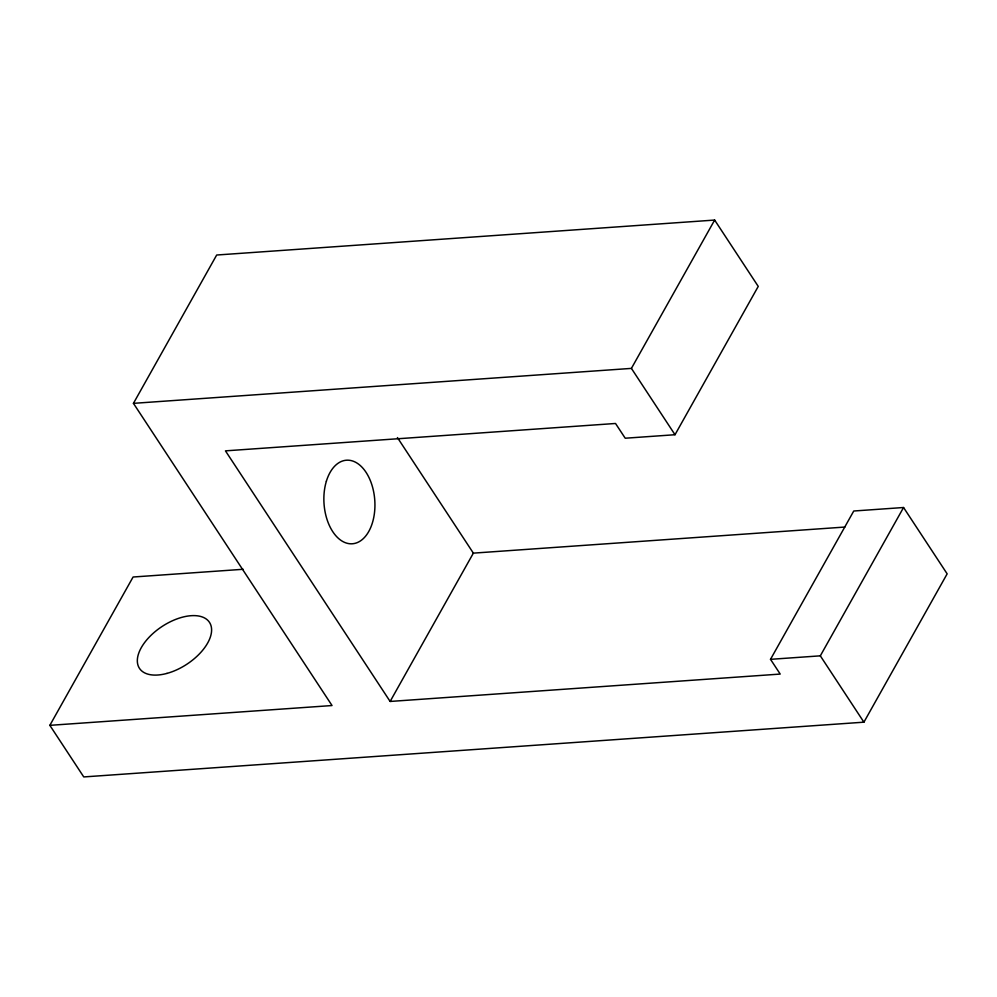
<?xml version="1.0" encoding="UTF-8"?>
<svg xmlns="http://www.w3.org/2000/svg" width="997" height="997" viewBox="0 0 997 997"><rect width="100%" height="100%" fill="white"/><g stroke="black" fill="none" stroke-linecap="round" stroke-linejoin="round"><path stroke-width="1.5" d="M49.85 725.342L332.038 705.54L133.448 403.349L216.685 255.02L714.65 220.063L758.243 286.401L675.006 434.729L625.219 438.219L615.523 423.476L225.447 450.856L390.126 701.452L780.215 674.072L770.519 659.329L853.756 511.012L903.556 507.51L947.15 573.848L863.913 722.177L83.76 776.937L49.85 725.342L133.087 577.014L243.168 569.287M390.126 701.452L473.363 553.136L844.87 527.052M133.448 403.349L631.413 368.392L714.65 220.063M770.519 659.329L820.319 655.839L903.556 507.51M631.413 368.392L675.006 434.729M820.319 655.839L863.913 722.177M397.429 437.571L473.363 553.136M326.38 481.202A41.886 25.436 86 0 0 351.33 543.814A41.886 25.436 86 0 0 370.498 480.978A41.886 25.436 86 0 0 326.38 481.202M166.973 673.399A41.886 22.582 -33.3 0 0 209.706 622.726A41.886 22.582 -33.3 0 0 146.709 639.924A41.886 22.582 -33.3 0 0 166.973 673.399"/></g></svg>
